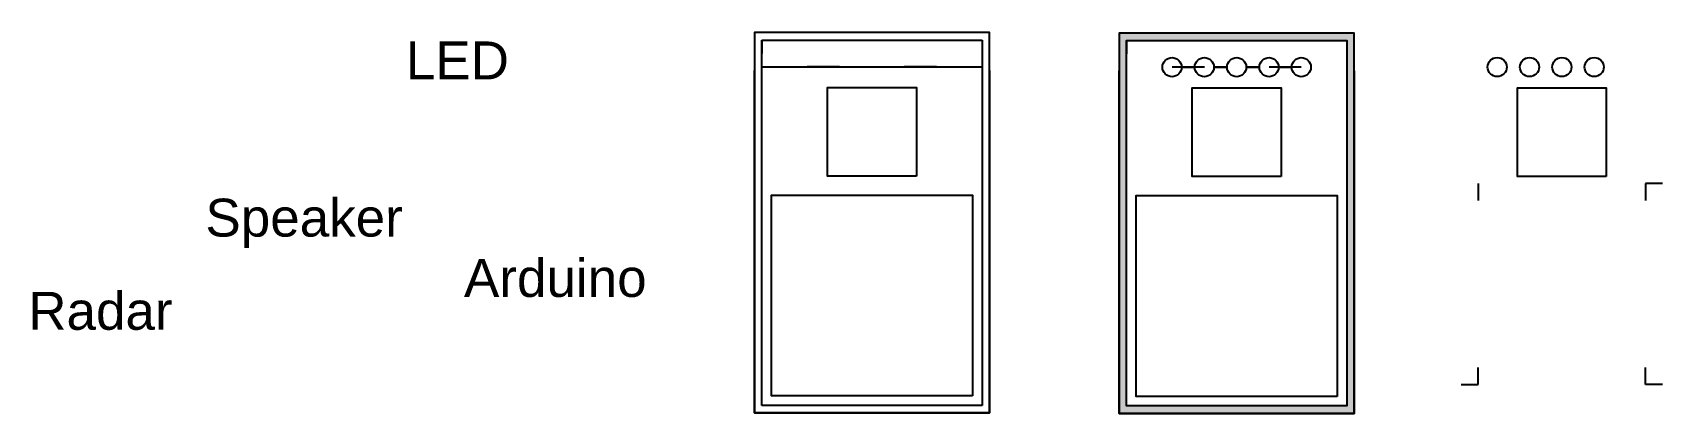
# Model space of a CAD drawing. Header units: millimetres. Extents: x 13 to 443, y 13 to 114.
import ezdxf

# ---------------------------------------------------------------- set-up
doc = ezdxf.new("R2010")
doc.units = ezdxf.units.MM
doc.header["$MEASUREMENT"] = 0
doc.styles.get("Standard").update_dxf_attribs({"font": 'Arial.ttf'})

msp = doc.modelspace()

# ---------------------------------------------------------------- hatches: boundary and pattern name
h = msp.add_hatch(color=256)
h.dxf.hatch_style = 1
h.paths.add_polyline_path([(361.65, 103.85), (361.65, 113.85), (299.65, 113.85), (299.65, 101.88), (299.65, 13.48), (301.65, 13.48), (361.65, 13.48), (361.65, 15.48)])
h.paths.add_polyline_path([(359.65, 17.98), (359.65, 15.48), (304.15, 15.48), (301.65, 15.48), (301.65, 111.85), (359.65, 111.85), (359.65, 101.88)], flags=16)
h.paths.add_polyline_path([(357.15, 17.98), (304.15, 17.98), (304.15, 70.98), (357.15, 70.98)], flags=0)
h.paths.add_polyline_path([(342.35, 75.98), (318.95, 75.98), (318.95, 99.38), (342.35, 99.38)], flags=0)
h.paths.add_polyline_path([(345.17, 104.85), (341.69, 104.85, -1), (336.65, 104.85, -1), (341.69, 104.85), (345.17, 104.85, -1), (350.21, 104.85, -1)], flags=0)
h.paths.add_polyline_path([(336.65, 104.85, -1), (341.69, 104.85, -1)], flags=0)
h.paths.add_polyline_path([(328.13, 104.85, -1), (333.17, 104.85, -1)], flags=0)
h.paths.add_polyline_path([(319.61, 104.85, -1), (324.65, 104.85, -1)], flags=0)
h.paths.add_polyline_path([(311.09, 104.85, -1), (316.13, 104.85, -1)], flags=0)

# ---------------------------------------------------------------- linework, layer by layer
for p, q in [((205.54, 15.62), (205.54, 111.98)), ((205.54, 111.98), (263.54, 111.98)), ((205.54, 111.98), (205.54, 108.48)), ((263.54, 111.98), (263.54, 102.02)), ((301.65, 15.48), (301.65, 111.85)), ((301.65, 111.85), (359.65, 111.85)), ((301.65, 111.85), (301.65, 108.35)), ((359.65, 111.85), (359.65, 101.88)), ((203.54, 102.02), (203.54, 103.98)), ((205.54, 104.98), (263.54, 104.98)), ((226.02, 104.98), (217.5, 104.98)), ((251.58, 104.98), (243.06, 104.98)), ((265.54, 103.98), (265.54, 15.62)), ((299.65, 101.88), (299.65, 103.85)), ((322.13, 104.85), (313.61, 104.85)), ((347.69, 104.85), (339.17, 104.85)), ((361.65, 103.85), (361.65, 15.48)), ((203.54, 13.62), (203.54, 102.02)), ((263.54, 102.02), (263.54, 18.12)), ((299.65, 13.48), (299.65, 101.88)), ((359.65, 101.88), (359.65, 17.98)), ((394.3, 71.19), (394.3, 69.69)), ((438.4, 71.19), (438.4, 69.69)), ((394.3, 24.09), (394.3, 25.59)), ((394.3, 21.14), (394.3, 24.09)), ((438.4, 22.64), (438.4, 25.59)), ((438.4, 21.14), (438.4, 22.64)), ((263.54, 18.12), (263.54, 15.62)), ((359.65, 17.98), (359.65, 15.48)), ((389.85, 21.14), (392.8, 21.14)), ((392.8, 21.14), (394.3, 21.14)), ((439.9, 21.14), (438.4, 21.14)), ((442.85, 21.14), (439.9, 21.14)), ((205.54, 13.62), (203.54, 13.62)), ((208.04, 15.62), (205.54, 15.62)), ((265.54, 13.62), (205.54, 13.62)), ((263.54, 15.62), (208.04, 15.62)), ((265.54, 15.62), (265.54, 13.62)), ((301.65, 13.48), (299.65, 13.48)), ((304.15, 15.48), (301.65, 15.48)), ((361.65, 13.48), (301.65, 13.48)), ((359.65, 15.48), (304.15, 15.48)), ((361.65, 15.48), (361.65, 13.48))]:
    msp.add_line(p, q)
at = {"extrusion": (-1, 0, 0)}
msp.add_line((394.3, 74.14), (394.3, 71.19), dxfattribs=at)
at = {"extrusion": (1, 0, 0)}
for p, q in [((439.9, 74.14), (438.4, 74.14)), ((438.4, 74.14), (438.4, 71.19)), ((442.85, 74.14), (439.9, 74.14))]:
    msp.add_line(p, q, dxfattribs=at)
for points in [[(265.54, 103.98), (265.54, 113.98), (203.54, 113.98), (203.54, 102.02), (203.54, 13.62), (205.54, 13.62), (265.54, 13.62), (265.54, 15.62), (265.54, 103.98)], [(361.65, 103.85), (361.65, 113.85), (299.65, 113.85), (299.65, 101.88), (299.65, 13.48), (301.65, 13.48), (361.65, 13.48), (361.65, 15.48), (361.65, 103.85)], [(361.65, 103.85), (361.65, 113.85), (299.65, 113.85), (299.65, 101.88), (299.65, 13.48), (301.65, 13.48), (361.65, 13.48), (361.65, 15.48), (361.65, 103.85)], [(359.65, 17.98), (359.65, 15.48), (304.15, 15.48), (301.65, 15.48), (301.65, 111.85), (359.65, 111.85), (359.65, 101.88), (359.65, 17.98)], [(246.24, 76.12), (222.84, 76.12), (222.84, 99.52), (246.24, 99.52), (246.24, 76.12)], [(342.35, 75.98), (318.95, 75.98), (318.95, 99.38), (342.35, 99.38), (342.35, 75.98)], [(342.35, 75.98), (318.95, 75.98), (318.95, 99.38), (342.35, 99.38), (342.35, 75.98)], [(428.05, 76.01), (404.65, 76.01), (404.65, 99.41), (428.05, 99.41), (428.05, 76.01)], [(428.05, 76.01), (404.65, 76.01), (404.65, 99.41), (428.05, 99.41), (428.05, 76.01)], [(261.04, 18.12), (208.04, 18.12), (208.04, 71.12), (261.04, 71.12), (261.04, 18.12)], [(357.15, 17.98), (304.15, 17.98), (304.15, 70.98), (357.15, 70.98), (357.15, 17.98)], [(357.15, 17.98), (304.15, 17.98), (304.15, 70.98), (357.15, 70.98), (357.15, 17.98)]]:
    msp.add_lwpolyline(points, close=True)
msp.add_lwpolyline([(345.17, 104.85), (341.69, 104.85, -1), (336.65, 104.85), (333.17, 104.85, -1), (328.13, 104.85), (324.65, 104.85, -1), (319.61, 104.85), (316.13, 104.85, -1), (311.09, 104.85, -1), (316.13, 104.85), (319.61, 104.85, -1), (324.65, 104.85), (328.13, 104.85, -1), (333.17, 104.85), (336.65, 104.85, -1), (341.69, 104.85), (345.17, 104.85, -1), (350.21, 104.85, -1), (345.17, 104.85)], format="xyb", close=True)
for centre in [(399.31, 104.88), (407.83, 104.88), (416.35, 104.88), (424.87, 104.88), (313.61, 104.85), (322.13, 104.85), (330.65, 104.85), (339.17, 104.85)]:
    msp.add_circle(centre, 2.52)

# ---------------------------------------------------------------- texts
at = {"char_height": 10, "attachment_point": 1}
for s, insert in [('LED', (111.7, 111.64)), ('Speaker', (58.87, 70.15)), ('Arduino', (127.01, 54.23)), ('Radar', (12.18, 45.56))]:
    msp.add_mtext_dynamic_manual_height_columns(s, width=22.1899, gutter_width=1, heights=[12.55], dxfattribs=dict(at, insert=insert))

doc.saveas('drawing.dxf')
